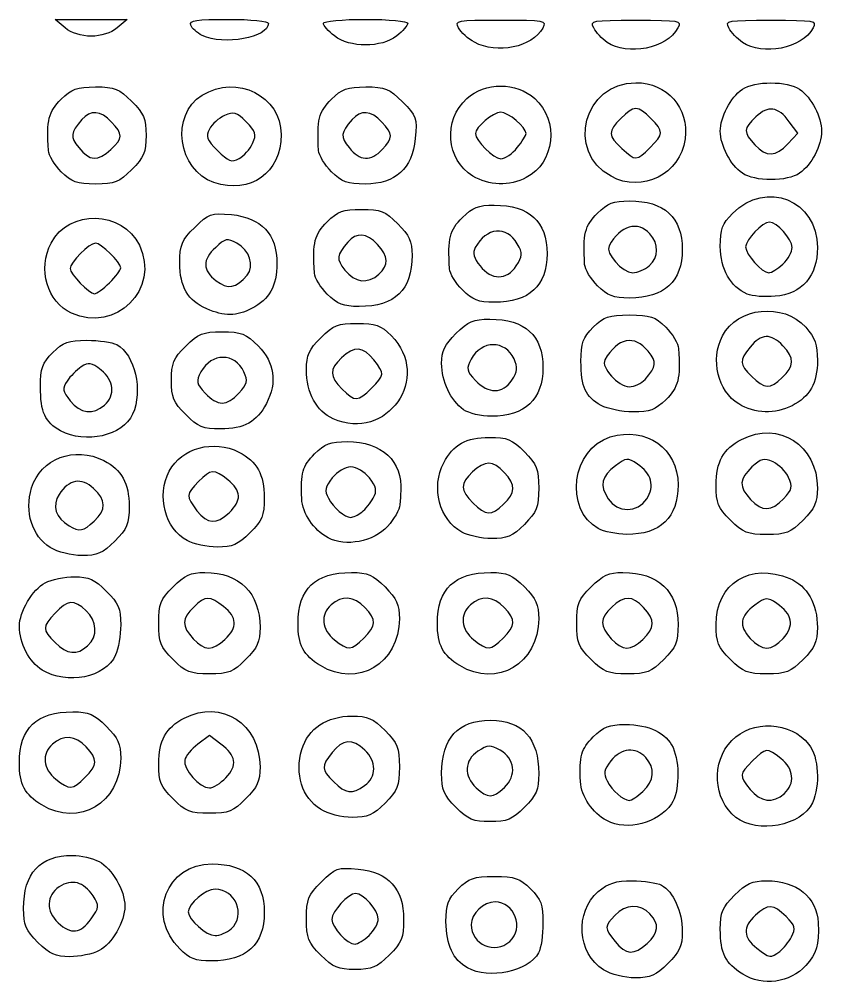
# Model space of a CAD drawing. Extents: x -1 to 2559, y 1 to 1442.
# Drawn here: x 998.8 to 1252.1, y 1134.6 to 1440 of the extents above; entities that cross this region are included whole.
import ezdxf

# ---------------------------------------------------------------- set-up
doc = ezdxf.new("R2010")
doc.units = 0
doc.layers.get('0').update_dxf_attribs({"linetype": 'CONTINUOUS'})
doc.layers.add('IMAGE', color=7, linetype='CONTINUOUS')

# ---------------------------------------------------------------- blocks, each defined once
blk = doc.blocks.new('wave')
at = {"layer": 'IMAGE', "color": 7}
for points in [[(110.38, -172.66), (107.23, -170.04), (118.56, -170.04), (129.9, -170.04), (126.75, -172.66)], [(338.58, -209.27), (341.73, -205.92), (339, -202.27)], [(165.22, -287.96), (165.22, -287.96)], [(337.12, -365.4), (337.12, -365.4)], [(117.46, -367.74), (117.46, -367.74)], [(159.56, -398.83), (155.9, -396.1), (152.23, -398.83)], [(204.93, -411.87), (204.93, -411.87)], [(162.79, -457.08), (162.79, -457.08)], [(146.53, -463.45), (146.53, -463.45)], [(294.14, -461.72), (294.14, -461.72)]]:
    blk.add_lwpolyline(points, dxfattribs=at)
for points in [[(110.38, -172.66), (110.38, -172.66)], [(153.64, -175.02), (153.64, -175.02)], [(195.41, -175.19), (195.41, -175.19)], [(239.6, -177.2), (239.6, -177.2)], [(281.54, -177.21), (281.54, -177.21)], [(324.2, -177.21), (324.2, -177.21)], [(169.54, -209.14), (169.54, -209.14)], [(253.13, -210.44), (253.13, -210.44)], [(295.05, -210.43), (295.05, -210.43)], [(338.58, -209.27), (338.58, -209.27)], [(124.81, -211.05), (124.81, -211.05)], [(210.51, -211.03), (210.51, -211.03)], [(109.13, -218.05), (109.13, -218.05)], [(194.46, -218.05), (194.46, -218.05)], [(239.12, -219.44), (239.12, -219.44)], [(282.72, -219.51), (282.72, -219.51)], [(324.19, -218.53), (324.19, -218.53)], [(157.35, -221.46), (157.35, -221.46)], [(336.98, -247.23), (336.98, -247.23)], [(209.46, -250.41), (209.46, -250.41)], [(252.79, -247.8), (252.79, -247.8)], [(294.79, -247.74), (294.79, -247.74)], [(124.38, -253.1), (124.38, -253.1)], [(167.82, -250.71), (167.82, -250.71)], [(235.79, -255.39), (235.79, -255.39)], [(278.46, -254.05), (278.46, -254.05)], [(193.13, -256.72), (193.13, -256.72)], [(325.75, -256.71), (325.75, -256.71)], [(155.07, -261.37), (155.07, -261.37)], [(112.32, -262.73), (112.32, -262.73)], [(251.39, -283.89), (251.39, -283.89)], [(293.49, -283.62), (293.49, -283.62)], [(336.81, -283.05), (336.81, -283.05)], [(207.05, -286.43), (207.05, -286.43)], [(122.79, -291.74), (122.79, -291.74)], [(236.19, -293.2), (236.19, -293.2)], [(279.6, -291.87), (279.6, -291.87)], [(323.07, -291.4), (323.07, -291.4)], [(148.43, -294.75), (148.43, -294.75)], [(194.98, -296.07), (194.98, -296.07)], [(108.93, -299.87), (108.93, -299.87)], [(248.81, -323.05), (248.81, -323.05)], [(293.98, -321.35), (293.98, -321.35)], [(337.22, -321.3), (337.22, -321.3)], [(162.14, -325.72), (162.14, -325.72)], [(204.01, -325.57), (204.01, -325.57)], [(119.48, -328.38), (119.48, -328.38)], [(320.43, -328.08), (320.43, -328.08)], [(235.58, -331.86), (235.58, -331.86)], [(278.71, -330.76), (278.71, -330.76)], [(148.91, -334.53), (148.91, -334.53)], [(193.36, -333.67), (193.36, -333.67)], [(105.64, -336.67), (105.64, -336.67)], [(160.81, -365.72), (160.81, -365.72)], [(204.62, -365.34), (204.62, -365.34)], [(248.62, -365.34), (248.62, -365.34)], [(292.81, -365.72), (292.81, -365.72)], [(144.43, -372.08), (144.43, -372.08)], [(276.43, -372.08), (276.43, -372.08)], [(320.43, -372.08), (320.43, -372.08)], [(103.07, -375.4), (103.07, -375.4)], [(190.98, -374.02), (190.98, -374.02)], [(234.98, -374.02), (234.98, -374.02)], [(116.62, -409.34), (116.62, -409.34)], [(161.12, -409.4), (161.12, -409.4)], [(249.06, -412.49), (249.06, -412.49)], [(292.81, -413.72), (292.81, -413.72)], [(337.46, -414.41), (337.46, -414.41)], [(102.98, -418.02), (102.98, -418.02)], [(144.43, -416.08), (144.43, -416.08)], [(190.97, -419.34), (190.97, -419.34)], [(233.76, -418.75), (233.76, -418.75)], [(281.36, -422.93), (281.36, -422.93)], [(322.17, -421.93), (322.17, -421.93)], [(118.53, -453.99), (118.53, -453.99)], [(206.31, -459.23), (206.31, -459.23)], [(250.79, -461.08), (250.79, -461.08)], [(101.76, -461.42), (101.76, -461.42)], [(336.01, -464.24), (336.01, -464.24)], [(191.1, -465.42), (191.1, -465.42)], [(237.38, -469.42), (237.38, -469.42)], [(280.37, -470.05), (280.37, -470.05)], [(324.31, -471.43), (324.31, -471.43)]]:
    blk.add_lwpolyline(points, close=True, dxfattribs=at)
for points in [[(150.02, -171.78), (149.45, -170.31), (151.78, -169.95), (161.94, -169.95)], [(161.94, -169.95), (168.96, -169.95), (174.56, -170.51), (174.56, -171.21)], [(191.9, -171.19), (191.9, -170.51), (197.9, -169.95), (205.23, -169.95)], [(205.23, -169.95), (212.56, -169.95), (218.56, -170.51), (218.56, -171.19)], [(234.6, -172.68), (233.3, -170.25), (233.87, -170.14), (247.88, -170.16)], [(247.88, -170.16), (261.85, -170.19), (262.47, -170.31), (261.17, -172.72)], [(277.26, -172.68), (276.02, -170.35), (276.76, -170.22), (290.56, -170.22)], [(290.56, -170.22), (304.37, -170.22), (305.11, -170.35), (303.86, -172.68)], [(319.93, -172.68), (318.69, -170.35), (319.42, -170.22), (333.23, -170.22)], [(333.23, -170.22), (347.04, -170.22), (347.77, -170.35), (346.53, -172.68)], [(118.56, -175.28), (115.51, -175.28), (112.29, -174.25), (110.38, -172.66)], [(126.75, -172.66), (124.84, -174.25), (121.62, -175.28), (118.56, -175.28)], [(153.64, -175.02), (152.03, -174.25), (150.4, -172.79), (150.02, -171.78)], [(174.56, -171.21), (174.56, -175.72), (160.42, -178.3), (153.64, -175.02)], [(195.41, -175.19), (193.48, -173.67), (191.9, -171.87), (191.9, -171.19)], [(218.56, -171.19), (218.56, -171.87), (216.98, -173.67), (215.05, -175.19)], [(239.6, -177.2), (237.6, -176.12), (235.35, -174.09), (234.6, -172.68)], [(261.17, -172.72), (257.97, -178.7), (246.68, -181.05), (239.6, -177.2)], [(281.54, -177.21), (279.91, -176.08), (277.99, -174.04), (277.26, -172.68)], [(303.86, -172.68), (300.44, -179.08), (287.85, -181.63), (281.54, -177.21)], [(324.2, -177.21), (322.58, -176.08), (320.66, -174.04), (319.93, -172.68)], [(346.53, -172.68), (343.11, -179.08), (330.51, -181.63), (324.2, -177.21)], [(215.05, -175.19), (210.24, -178.97), (200.22, -178.97), (195.41, -175.19)], [(153.61, -193.9), (164.6, -187.21), (178.56, -194.15), (178.56, -206.31)], [(324.19, -192.03), (328.01, -189.35), (338.45, -189.35), (342.27, -192.03)], [(109.13, -195.18), (112.43, -191.88), (114.08, -191.28), (119.93, -191.28)], [(119.93, -191.28), (126, -191.28), (127.38, -191.83), (131.36, -195.82)], [(194.46, -195.18), (197.76, -191.88), (199.41, -191.28), (205.26, -191.28)], [(205.26, -191.28), (211.38, -191.28), (212.7, -191.82), (216.86, -195.98)], [(237.2, -194.95), (243, -189.72), (252.77, -189.72), (258.62, -194.95)], [(282.72, -219.51), (268.38, -211.64), (274.13, -189.95), (290.56, -189.95)], [(290.56, -189.95), (300.43, -189.95), (307.45, -197.95), (306.14, -207.71)], [(317.23, -205.28), (317.23, -200.77), (320.44, -194.65), (324.19, -192.03)], [(342.27, -192.03), (346.02, -194.65), (349.23, -200.77), (349.23, -205.28)], [(105.06, -211.39), (104.47, -201.61), (105.07, -199.24), (109.13, -195.18)], [(157.35, -221.46), (145.92, -217.65), (143.53, -200.05), (153.61, -193.9)], [(190.4, -211.39), (189.81, -201.61), (190.41, -199.24), (194.46, -195.18)], [(239.12, -219.44), (230.64, -214.26), (229.66, -201.75), (237.2, -194.95)], [(258.62, -194.95), (266.39, -201.89), (264.95, -215.27), (255.94, -219.93)], [(125, -202.37), (121.54, -198.69), (118.37, -198.43), (115.64, -201.62)], [(131.36, -195.82), (135.23, -199.69), (135.9, -201.27), (135.9, -206.62)], [(210.33, -202.37), (206.87, -198.69), (203.71, -198.43), (200.97, -201.62)], [(216.86, -195.98), (221.29, -200.41), (221.52, -201.08), (220.9, -207.57)], [(295.29, -201.22), (291.2, -197.13), (289.93, -197.13), (285.84, -201.22)], [(339, -202.27), (335.43, -197.47), (332.38, -197.03), (328.44, -200.73)], [(160.71, -200.31), (158.88, -201.14), (156.73, -203.06), (155.91, -204.59)], [(167.53, -202.31), (164.48, -199.26), (163.59, -198.99), (160.71, -200.31)], [(247.9, -199.28), (245.5, -199.28), (239.9, -204.01), (239.9, -206.02)], [(255.9, -206.02), (255.9, -204.01), (250.29, -199.28), (247.9, -199.28)], [(285.84, -201.22), (281.7, -205.36), (281.73, -206.64), (286.09, -210.68)], [(295.05, -210.43), (299.38, -206.11), (299.4, -205.33), (295.29, -201.22)], [(328.44, -200.73), (324.49, -204.44), (324.45, -205.61), (328.13, -209.53)], [(115.64, -201.62), (112.02, -205.83), (111.9, -206.93), (114.68, -210.46)], [(124.81, -211.05), (128.63, -207.46), (128.66, -206.26), (125, -202.37)], [(155.91, -204.59), (154.66, -206.94), (155.04, -207.97), (158.46, -211.39)], [(169.54, -209.14), (170.85, -206.26), (170.59, -205.37), (167.53, -202.31)], [(200.97, -201.62), (197.35, -205.83), (197.23, -206.93), (200.01, -210.46)], [(210.51, -211.03), (213.94, -207.35), (213.92, -206.19), (210.33, -202.37)], [(135.9, -206.62), (135.9, -211.96), (135.23, -213.55), (131.36, -217.42)], [(178.56, -206.31), (178.56, -218.41), (168.9, -225.31), (157.35, -221.46)], [(220.9, -207.57), (219.98, -217.17), (214.73, -221.95), (205.11, -221.95)], [(239.9, -206.02), (239.9, -208.24), (245.66, -213.95), (247.9, -213.95)], [(253.13, -210.44), (254.65, -208.5), (255.9, -206.52), (255.9, -206.02)], [(324.19, -218.53), (320.44, -215.91), (317.23, -209.79), (317.23, -205.28)], [(349.23, -205.28), (349.23, -209.79), (346.02, -215.91), (342.27, -218.53)], [(114.68, -210.46), (118.02, -214.71), (120.75, -214.87), (124.81, -211.05)], [(165.26, -213.93), (166.78, -213.12), (168.71, -210.96), (169.54, -209.14)], [(200.01, -210.46), (203.36, -214.71), (206.9, -214.91), (210.51, -211.03)], [(247.9, -213.95), (249.26, -213.95), (251.61, -212.37), (253.13, -210.44)], [(306.14, -207.71), (304.65, -218.83), (292.57, -224.91), (282.72, -219.51)], [(286.09, -210.68), (290.48, -214.75), (290.74, -214.74), (295.05, -210.43)], [(328.13, -209.53), (331.86, -213.5), (334.67, -213.43), (338.58, -209.27)], [(109.13, -218.05), (106.98, -215.91), (105.15, -212.91), (105.06, -211.39)], [(158.46, -211.39), (161.88, -214.8), (162.91, -215.19), (165.26, -213.93)], [(194.46, -218.05), (192.32, -215.91), (190.49, -212.91), (190.4, -211.39)], [(119.93, -221.95), (114.08, -221.95), (112.43, -221.36), (109.13, -218.05)], [(131.36, -217.42), (127.38, -221.4), (126, -221.95), (119.93, -221.95)], [(205.11, -221.95), (199.43, -221.95), (197.74, -221.33), (194.46, -218.05)], [(255.94, -219.93), (250.66, -222.66), (244.09, -222.47), (239.12, -219.44)], [(342.27, -218.53), (338.45, -221.22), (328.01, -221.22), (324.19, -218.53)], [(321.06, -231.25), (331.77, -220.53), (347.9, -227.01), (347.9, -242.03)], [(235.79, -232.51), (238.98, -229.33), (240.82, -228.62), (245.86, -228.62)], [(245.86, -228.62), (256.88, -228.62), (262.56, -233.83), (262.56, -243.95)], [(278.46, -231.18), (281.65, -228), (283.49, -227.28), (288.53, -227.28)], [(288.53, -227.28), (299.55, -227.28), (305.23, -232.5), (305.23, -242.62)], [(105.92, -240.57), (111.49, -229.81), (128.57, -230.25), (133.81, -241.29)], [(151.26, -235.65), (155.69, -231.22), (156.36, -230.99), (162.85, -231.61)], [(162.85, -231.61), (172.29, -232.52), (177.23, -237.81), (177.23, -247.01)], [(193.13, -233.85), (196.43, -230.54), (198.08, -229.95), (203.93, -229.95)], [(203.93, -229.95), (210, -229.95), (211.38, -230.49), (215.36, -234.48)], [(274.4, -247.39), (273.81, -237.61), (274.41, -235.24), (278.46, -231.18)], [(317.23, -241.67), (317.23, -236.19), (317.88, -234.43), (321.06, -231.25)], [(189.06, -250.05), (188.47, -240.27), (189.07, -237.91), (193.13, -233.85)], [(215.36, -234.48), (219.03, -238.15), (219.9, -240.05), (219.9, -244.42)], [(231.73, -248.72), (231.14, -238.94), (231.74, -236.57), (235.79, -232.51)], [(253.11, -240.8), (249.86, -234.99), (243.29, -235.61), (239.85, -242.03)], [(295.02, -237.72), (291.15, -233.45), (285.75, -235.01), (282.12, -241.46)], [(332.73, -233.95), (330.61, -233.95), (325.23, -239.55), (325.23, -241.76)], [(339.9, -241.95), (339.9, -239.31), (335.09, -233.95), (332.73, -233.95)], [(146.56, -246.85), (146.56, -241.19), (147.17, -239.74), (151.26, -235.65)], [(209, -241.04), (205.54, -237.35), (202.37, -237.1), (199.64, -240.28)], [(294.79, -247.74), (297.82, -245), (297.92, -240.92), (295.02, -237.72)], [(112.32, -262.73), (104.72, -259.3), (101.68, -248.78), (105.92, -240.57)], [(119.9, -240.62), (118.01, -240.62), (111.9, -246.73), (111.9, -248.62)], [(127.9, -248.37), (127.9, -246.67), (121.65, -240.62), (119.9, -240.62)], [(164.59, -240.63), (161.55, -239), (160.9, -239.13), (157.89, -241.95)], [(167.82, -250.71), (170.21, -247.82), (168.6, -242.77), (164.59, -240.63)], [(199.64, -240.28), (196.02, -244.5), (195.9, -245.6), (198.68, -249.13)], [(209.46, -250.41), (212.67, -247.5), (212.54, -244.8), (209, -241.04)], [(252.79, -247.8), (254.83, -244.67), (254.87, -243.94), (253.11, -240.8)], [(133.81, -241.29), (140.39, -255.16), (126.41, -269.1), (112.32, -262.73)], [(157.89, -241.95), (153.63, -245.95), (153.68, -249.06), (158.04, -252.49)], [(239.85, -242.03), (238.97, -243.69), (239.38, -245.3), (241.36, -247.81)], [(262.56, -243.95), (262.56, -254.06), (256.88, -259.28), (245.86, -259.28)], [(282.12, -241.46), (280.85, -243.7), (286.33, -249.95), (289.56, -249.95)], [(305.23, -242.62), (305.23, -252.73), (299.55, -257.95), (288.53, -257.95)], [(325.75, -256.71), (320.45, -254.44), (317.23, -248.76), (317.23, -241.67)], [(325.23, -241.76), (325.23, -244.17), (330.39, -249.95), (332.54, -249.95)], [(347.9, -242.03), (347.9, -251.06), (343.03, -256.65), (334.52, -257.4)], [(336.98, -247.23), (338.58, -245.74), (339.9, -243.36), (339.9, -241.95)], [(155.07, -261.37), (149.1, -258.77), (146.56, -254.43), (146.56, -246.85)], [(177.23, -247.01), (177.23, -254.19), (174.89, -258.35), (169.22, -261.29)], [(219.9, -244.42), (219.9, -255.43), (214.54, -260.62), (203.19, -260.62)], [(278.46, -254.05), (276.32, -251.91), (274.49, -248.91), (274.4, -247.39)], [(332.54, -249.95), (333.38, -249.95), (335.37, -248.73), (336.98, -247.23)], [(111.9, -248.62), (111.9, -250.37), (117.95, -256.62), (119.65, -256.62)], [(124.38, -253.1), (126.31, -251.17), (127.9, -249.04), (127.9, -248.37)], [(193.13, -256.72), (190.98, -254.57), (189.15, -251.57), (189.06, -250.05)], [(198.68, -249.13), (201.82, -253.12), (205.92, -253.61), (209.46, -250.41)], [(235.79, -255.39), (233.65, -253.24), (231.82, -250.24), (231.73, -248.72)], [(241.36, -247.81), (244.93, -252.35), (249.8, -252.35), (252.79, -247.8)], [(289.56, -249.95), (291.09, -249.95), (293.45, -248.96), (294.79, -247.74)], [(119.65, -256.62), (120.32, -256.62), (122.45, -255.03), (124.38, -253.1)], [(158.04, -252.49), (161.69, -255.36), (164.36, -254.88), (167.82, -250.71)], [(245.86, -259.28), (240.82, -259.28), (238.98, -258.57), (235.79, -255.39)], [(288.53, -257.95), (283.49, -257.95), (281.65, -257.24), (278.46, -254.05)], [(203.19, -260.62), (198.15, -260.62), (196.31, -259.9), (193.13, -256.72)], [(317.92, -269.91), (322.63, -260.79), (337.13, -259.28), (344.19, -267.17)], [(334.52, -257.4), (331.24, -257.69), (327.3, -257.38), (325.75, -256.71)], [(169.22, -261.29), (164.51, -263.73), (160.54, -263.75), (155.07, -261.37)], [(233.76, -269.15), (237.62, -265.29), (239.22, -264.62), (244.5, -264.62)], [(244.5, -264.62), (255.55, -264.62), (261.23, -269.82), (261.23, -279.95)], [(277.13, -267.18), (280.52, -263.79), (282.01, -263.28), (288.56, -263.28)], [(288.56, -263.28), (295.12, -263.28), (296.61, -263.79), (300, -267.18)], [(148.43, -273.15), (152.42, -269.16), (153.79, -268.62), (159.9, -268.62)], [(159.9, -268.62), (166, -268.62), (167.37, -269.16), (171.36, -273.15)], [(191.1, -270.48), (195.08, -266.49), (196.46, -265.95), (202.53, -265.95)], [(202.53, -265.95), (208.36, -265.95), (210.03, -266.55), (213.26, -269.78)], [(273.23, -277.93), (273.23, -272.13), (273.83, -270.48), (277.13, -267.18)], [(300, -267.18), (302.14, -269.32), (303.97, -272.32), (304.06, -273.85)], [(344.19, -267.17), (347.14, -270.48), (347.9, -272.61), (347.9, -277.67)], [(106.46, -275.18), (109.76, -271.88), (111.41, -271.28), (117.21, -271.28)], [(117.21, -271.28), (120.99, -271.28), (125.23, -271.9), (126.64, -272.66)], [(186.56, -280.55), (186.56, -276.03), (187.4, -274.18), (191.1, -270.48)], [(213.26, -269.78), (226.36, -282.88), (211.88, -303.69), (194.98, -296.07)], [(229.23, -278.55), (229.23, -274.79), (230.26, -272.65), (233.76, -269.15)], [(252.1, -277.19), (249.35, -271.16), (241.82, -271.19), (238.58, -277.25)], [(294.45, -274.77), (290.22, -269.4), (284.72, -270.48), (280.78, -277.46)], [(323.07, -291.4), (316.41, -287.34), (314.03, -277.42), (317.92, -269.91)], [(337, -273.04), (333.21, -269), (330.07, -269.13), (326.66, -273.46)], [(126.64, -272.66), (132.43, -275.75), (135.03, -287.2), (131.64, -294.65)], [(143.9, -283.95), (143.9, -278.6), (144.56, -277.02), (148.43, -273.15)], [(171.36, -273.15), (176.5, -278.28), (177.38, -284.55), (173.9, -291.27)], [(207.8, -277.46), (204.44, -273.19), (201.72, -273.03), (197.65, -276.85)], [(293.49, -283.62), (297.11, -279.4), (297.23, -278.3), (294.45, -274.77)], [(304.06, -273.85), (304.65, -283.62), (304.05, -285.99), (300, -290.05)], [(326.66, -273.46), (323.15, -277.93), (323.19, -278.7), (327.17, -282.68)], [(336.81, -283.05), (340.66, -279.44), (340.7, -276.98), (337, -273.04)], [(102.56, -285.93), (102.56, -280.13), (103.16, -278.48), (106.46, -275.18)], [(166.79, -281.26), (164.02, -275.16), (156.51, -275.16), (153.25, -281.25)], [(197.65, -276.85), (193.72, -280.54), (193.76, -282.6), (197.84, -286.68)], [(207.05, -286.43), (211.28, -282.2), (211.3, -281.92), (207.8, -277.46)], [(238.58, -277.25), (236.95, -280.3), (237.08, -280.95), (239.9, -283.95)], [(251.39, -283.89), (253.18, -281.17), (253.31, -279.86), (252.1, -277.19)], [(279.6, -291.87), (274.67, -289.2), (273.23, -286.04), (273.23, -277.93)], [(280.78, -277.46), (279.47, -279.78), (285.04, -285.95), (288.45, -285.95)], [(347.9, -277.67), (347.9, -284.85), (345.56, -289.02), (339.88, -291.96)], [(115.45, -279.69), (113.97, -280.67), (111.95, -282.69), (110.97, -284.17)], [(121.69, -280.69), (118.61, -278.27), (117.79, -278.14), (115.45, -279.69)], [(122.79, -291.74), (126.28, -288.59), (125.81, -283.94), (121.69, -280.69)], [(194.98, -296.07), (189.74, -293.7), (186.56, -287.84), (186.56, -280.55)], [(236.19, -293.2), (232.07, -290.32), (229.23, -284.33), (229.23, -278.55)], [(261.23, -279.95), (261.23, -289.93), (255.54, -295.28), (244.93, -295.28)], [(148.43, -294.75), (144.56, -290.88), (143.9, -289.3), (143.9, -283.95)], [(153.25, -281.25), (151.62, -284.3), (151.75, -284.95), (154.57, -287.95)], [(165.22, -287.96), (167.91, -285.09), (168.13, -284.18), (166.79, -281.26)], [(239.9, -283.95), (243.95, -288.26), (248.54, -288.24), (251.39, -283.89)], [(288.45, -285.95), (290.12, -285.95), (292.38, -284.9), (293.49, -283.62)], [(327.17, -282.68), (331.19, -286.7), (332.86, -286.76), (336.81, -283.05)], [(108.93, -299.87), (104.01, -297.2), (102.56, -294.04), (102.56, -285.93)], [(110.97, -284.17), (109.42, -286.51), (109.55, -287.33), (111.97, -290.41)], [(197.84, -286.68), (201.94, -290.78), (202.72, -290.76), (207.05, -286.43)], [(154.57, -287.95), (158.52, -292.16), (161.27, -292.16), (165.22, -287.96)], [(300, -290.05), (296.74, -293.31), (295.04, -293.94), (289.67, -293.9)], [(111.97, -290.41), (115.15, -294.45), (119.24, -294.95), (122.79, -291.74)], [(173.9, -291.27), (170.95, -296.99), (166.81, -299.28), (159.47, -299.28)], [(244.93, -295.28), (241.75, -295.28), (237.82, -294.35), (236.19, -293.2)], [(289.67, -293.9), (286.13, -293.87), (281.59, -292.96), (279.6, -291.87)], [(339.88, -291.96), (334.64, -294.67), (328.07, -294.45), (323.07, -291.4)], [(131.64, -294.65), (128.55, -301.44), (116.79, -304.14), (108.93, -299.87)], [(159.47, -299.28), (153.85, -299.28), (152.35, -298.67), (148.43, -294.75)], [(282.5, -301.81), (293.87, -298.4), (303.88, -305.46), (303.89, -316.89)], [(323.91, -302.61), (335.68, -296.52), (347.9, -304.37), (347.9, -318.02)], [(229.89, -309.96), (232.85, -304.25), (236.98, -301.95), (244.33, -301.95)], [(244.33, -301.95), (249.94, -301.95), (251.45, -302.57), (255.36, -306.48)], [(278.71, -330.76), (267.82, -324.72), (270.34, -305.45), (282.5, -301.81)], [(99.76, -317.89), (102.52, -308.66), (113.41, -304.55), (122.55, -309.27)], [(143.25, -312.57), (147.02, -305.29), (157.28, -302.51), (165.22, -306.61)], [(189.13, -307.18), (192.36, -303.95), (194.12, -303.28), (199.46, -303.29)], [(199.46, -303.29), (210.34, -303.3), (217.02, -309.49), (216.35, -318.95)], [(315.9, -317.05), (315.9, -309.7), (318.19, -305.57), (323.91, -302.61)], [(165.22, -306.61), (170.93, -309.57), (173.23, -313.7), (173.23, -321.05)], [(185.06, -321.28), (184.65, -313.28), (185.3, -311.01), (189.13, -307.18)], [(255.36, -306.48), (259.36, -310.48), (259.9, -311.84), (259.9, -317.95)], [(291.05, -310.38), (287.95, -308.34), (287.52, -308.38), (284.15, -310.89)], [(333.9, -309.71), (331, -308.39), (330.08, -308.61), (327.22, -311.29)], [(122.55, -309.27), (128.27, -312.23), (130.56, -316.37), (130.56, -323.71)], [(200.56, -311.28), (198.77, -311.28), (196.25, -312.77), (194.69, -314.76)], [(206.44, -314.76), (204.87, -312.77), (202.36, -311.28), (200.56, -311.28)], [(235.58, -331.86), (228.53, -328.04), (225.86, -317.76), (229.89, -309.96)], [(249, -313.04), (245.38, -309.19), (242.93, -309.14), (238.98, -312.85)], [(284.15, -310.89), (279.7, -314.21), (279.05, -317.12), (281.82, -321.35)], [(293.98, -321.35), (296.61, -317.33), (295.53, -313.31), (291.05, -310.38)], [(327.22, -311.29), (323.14, -315.13), (323.04, -317.53), (326.8, -321.53)], [(338.8, -314.61), (337.96, -312.76), (335.75, -310.55), (333.9, -309.71)], [(119.34, -318.06), (115.55, -314.49), (111.56, -315.18), (108.43, -319.96)], [(148.91, -334.53), (141.84, -330.69), (139.19, -320.42), (143.25, -312.57)], [(161.72, -315.38), (157.25, -311.87), (156.48, -311.91), (152.5, -315.89)], [(238.98, -312.85), (235.06, -316.54), (235.09, -318.6), (239.17, -322.68)], [(248.81, -323.05), (252.66, -319.44), (252.7, -316.98), (249, -313.04)], [(152.5, -315.89), (148.52, -319.87), (148.48, -320.64), (151.99, -325.1)], [(162.14, -325.72), (166.18, -321.93), (166.05, -318.78), (161.72, -315.38)], [(194.69, -314.76), (192.44, -317.61), (192.23, -318.74), (193.48, -321.09)], [(207.65, -321.09), (208.9, -318.74), (208.68, -317.61), (206.44, -314.76)], [(303.89, -316.89), (303.9, -327.28), (298.32, -332.66), (287.63, -332.57)], [(320.43, -328.08), (316.51, -324.17), (315.9, -322.66), (315.9, -317.05)], [(337.22, -321.3), (339.91, -318.43), (340.12, -317.51), (338.8, -314.61)], [(105.64, -336.67), (99.89, -333.17), (97.48, -325.47), (99.76, -317.89)], [(108.43, -319.96), (106.14, -323.47), (107.39, -327.41), (111.58, -329.85)], [(119.48, -328.38), (123.42, -324.68), (123.38, -321.85), (119.34, -318.06)], [(216.35, -318.95), (216.28, -319.87), (216.15, -321.81), (216.06, -323.26)], [(259.9, -317.95), (259.9, -324.06), (259.36, -325.42), (255.36, -329.42)], [(347.9, -318.02), (347.9, -322.53), (347.06, -324.38), (343.36, -328.08)], [(130.56, -323.71), (130.56, -329.33), (129.95, -330.83), (126.03, -334.75)], [(173.23, -321.05), (173.23, -326.66), (172.61, -328.17), (168.7, -332.08)], [(193.36, -333.67), (188.83, -331.24), (185.3, -325.97), (185.06, -321.28)], [(193.48, -321.09), (195.18, -324.3), (198.55, -327.2), (200.56, -327.2)], [(204.01, -325.57), (205.18, -324.68), (206.81, -322.66), (207.65, -321.09)], [(216.06, -323.26), (215.97, -324.72), (214.23, -327.78), (212.19, -330.06)], [(239.17, -322.68), (243.19, -326.7), (244.86, -326.76), (248.81, -323.05)], [(281.82, -321.35), (284.74, -325.81), (291.05, -325.81), (293.98, -321.35)], [(326.8, -321.53), (330.52, -325.49), (333.33, -325.43), (337.22, -321.3)], [(151.99, -325.1), (155.35, -329.37), (158.07, -329.54), (162.14, -325.72)], [(200.56, -327.2), (201.3, -327.2), (202.85, -326.47), (204.01, -325.57)], [(111.58, -329.85), (114.95, -331.81), (116.04, -331.61), (119.48, -328.38)], [(255.36, -329.42), (251.57, -333.21), (249.89, -333.94), (245.03, -333.9)], [(331.9, -332.62), (325.79, -332.62), (324.42, -332.08), (320.43, -328.08)], [(343.36, -328.08), (339.37, -332.08), (338, -332.62), (331.9, -332.62)], [(168.7, -332.08), (164.9, -335.88), (163.22, -336.61), (158.36, -336.56)], [(212.19, -330.06), (207.89, -334.87), (198.82, -336.61), (193.36, -333.67)], [(245.03, -333.9), (241.84, -333.87), (237.59, -332.95), (235.58, -331.86)], [(287.63, -332.57), (284.48, -332.54), (280.46, -331.73), (278.71, -330.76)], [(126.03, -334.75), (122.26, -338.52), (120.52, -339.28), (115.7, -339.28)], [(158.36, -336.56), (155.17, -336.53), (150.92, -335.62), (148.91, -334.53)], [(115.7, -339.28), (112.3, -339.27), (108.13, -338.19), (105.64, -336.67)], [(315.9, -361.05), (315.9, -348.02), (326.69, -341.29), (339.18, -346.51)], [(144.43, -349.15), (148.13, -345.45), (149.98, -344.62), (154.5, -344.62)], [(154.5, -344.62), (165.42, -344.62), (171.9, -351.09), (171.9, -362.02)], [(183.9, -360.64), (183.9, -349.75), (189.3, -344.62), (200.76, -344.62)], [(200.76, -344.62), (205.89, -344.62), (207.54, -345.32), (211.36, -349.15)], [(227.9, -360.64), (227.9, -349.75), (233.3, -344.62), (244.76, -344.62)], [(244.76, -344.62), (249.89, -344.62), (251.54, -345.32), (255.36, -349.15)], [(276.43, -349.15), (280.13, -345.45), (281.98, -344.62), (286.5, -344.62)], [(286.5, -344.62), (297.59, -344.62), (303.9, -350.57), (303.9, -361.05)], [(95.9, -361.62), (95.9, -357.06), (100.13, -349.9), (104.01, -347.89)], [(104.01, -347.89), (106.07, -346.82), (110.25, -345.95), (113.3, -345.95)], [(113.3, -345.95), (117.81, -345.95), (119.66, -346.78), (123.36, -350.48)], [(339.18, -346.51), (344.67, -348.8), (347.9, -354.54), (347.9, -362.02)], [(123.36, -350.48), (127.19, -354.31), (127.9, -355.96), (127.9, -361.09)], [(139.9, -360.62), (139.9, -354.51), (140.44, -353.14), (144.43, -349.15)], [(211.36, -349.15), (215.06, -352.85), (215.9, -354.7), (215.9, -359.22)], [(255.36, -349.15), (259.06, -352.85), (259.9, -354.7), (259.9, -359.22)], [(271.9, -360.62), (271.9, -354.51), (272.44, -353.14), (276.43, -349.15)], [(116.98, -356.67), (113.12, -353.07), (111.09, -353.24), (107.17, -357.48)], [(160.38, -355.38), (155.97, -351.91), (154.81, -351.92), (150.98, -355.51)], [(205, -355.7), (201.58, -352.07), (197.73, -351.75), (194.33, -354.82)], [(249, -355.7), (245.58, -352.07), (241.73, -351.75), (238.33, -354.82)], [(293, -355.7), (289.38, -351.85), (286.93, -351.81), (282.98, -355.51)], [(335.05, -354.38), (331.95, -352.34), (331.52, -352.38), (328.15, -354.89)], [(117.46, -367.74), (120.74, -364.77), (120.53, -359.98), (116.98, -356.67)], [(150.98, -355.51), (147.14, -359.13), (147.09, -361.59), (150.8, -365.53)], [(160.81, -365.72), (164.84, -361.93), (164.71, -358.78), (160.38, -355.38)], [(194.33, -354.82), (190.86, -357.97), (191.31, -362.63), (195.41, -365.85)], [(204.62, -365.34), (208.65, -361.32), (208.71, -359.65), (205, -355.7)], [(238.33, -354.82), (234.86, -357.97), (235.31, -362.63), (239.41, -365.85)], [(248.62, -365.34), (252.65, -361.32), (252.71, -359.65), (249, -355.7)], [(282.98, -355.51), (279.14, -359.13), (279.09, -361.59), (282.8, -365.53)], [(292.81, -365.72), (296.66, -362.1), (296.7, -359.65), (293, -355.7)], [(328.15, -354.89), (323.42, -358.42), (322.99, -361.48), (326.67, -365.4)], [(337.12, -365.4), (340.73, -361.56), (339.99, -357.61), (335.05, -354.38)], [(107.17, -357.48), (103.1, -361.86), (103.1, -362.61), (107.17, -366.68)], [(215.9, -359.22), (215.9, -373.35), (202.72, -381.17), (190.98, -374.02)], [(259.9, -359.22), (259.9, -373.35), (246.72, -381.17), (234.98, -374.02)], [(103.07, -375.4), (99.03, -372.94), (95.9, -366.92), (95.9, -361.62)], [(127.9, -361.09), (127.9, -364.43), (127.18, -368.73), (126.3, -370.65)], [(144.43, -372.08), (140.44, -368.09), (139.9, -366.72), (139.9, -360.62)], [(171.9, -362.02), (171.9, -366.53), (171.06, -368.38), (167.36, -372.08)], [(190.98, -374.02), (185.59, -370.73), (183.9, -367.52), (183.9, -360.64)], [(234.98, -374.02), (229.59, -370.73), (227.9, -367.52), (227.9, -360.64)], [(276.43, -372.08), (272.44, -368.09), (271.9, -366.72), (271.9, -360.62)], [(303.9, -361.05), (303.9, -366.66), (303.28, -368.17), (299.36, -372.08)], [(320.43, -372.08), (316.51, -368.17), (315.9, -366.66), (315.9, -361.05)], [(347.9, -362.02), (347.9, -366.53), (347.06, -368.38), (343.36, -372.08)], [(150.8, -365.53), (154.41, -369.38), (156.87, -369.42), (160.81, -365.72)], [(195.41, -365.85), (199.87, -369.36), (200.64, -369.32), (204.62, -365.34)], [(239.41, -365.85), (243.87, -369.36), (244.64, -369.32), (248.62, -365.34)], [(282.8, -365.53), (286.41, -369.38), (288.87, -369.42), (292.81, -365.72)], [(326.67, -365.4), (330.49, -369.47), (333.3, -369.47), (337.12, -365.4)], [(107.17, -366.68), (110.99, -370.5), (114.06, -370.82), (117.46, -367.74)], [(126.3, -370.65), (123.06, -377.78), (111, -380.24), (103.07, -375.4)], [(155.9, -376.62), (149.79, -376.62), (148.42, -376.08), (144.43, -372.08)], [(167.36, -372.08), (163.37, -376.08), (162, -376.62), (155.9, -376.62)], [(287.9, -376.62), (281.79, -376.62), (280.42, -376.08), (276.43, -372.08)], [(299.36, -372.08), (295.37, -376.08), (294, -376.62), (287.9, -376.62)], [(331.9, -376.62), (325.79, -376.62), (324.42, -376.08), (320.43, -372.08)], [(343.36, -372.08), (339.37, -376.08), (338, -376.62), (331.9, -376.62)], [(147.91, -390.61), (159.68, -384.52), (171.9, -392.37), (171.9, -406.02)], [(95.9, -404.64), (95.9, -393.75), (101.3, -388.62), (112.76, -388.62)], [(112.76, -388.62), (117.89, -388.62), (119.54, -389.32), (123.36, -393.15)], [(139.9, -405.05), (139.9, -397.7), (142.19, -393.57), (147.91, -390.61)], [(185.09, -400.55), (187.11, -393.81), (192.9, -389.96), (201.03, -389.95)], [(201.03, -389.95), (205.85, -389.95), (207.59, -390.71), (211.36, -394.48)], [(123.36, -393.15), (127.06, -396.85), (127.9, -398.7), (127.9, -403.22)], [(229.23, -408.02), (229.23, -396.91), (234.43, -391.28), (244.69, -391.28)], [(244.69, -391.28), (254.74, -391.28), (259.9, -397), (259.9, -408.15)], [(277.13, -396.51), (280.31, -393.33), (282.15, -392.62), (287.19, -392.62)], [(287.19, -392.62), (294.72, -392.62), (300.18, -395.25), (302.3, -399.91)], [(320.82, -397.68), (327.23, -390.99), (339.47, -391.59), (345.21, -398.89)], [(117, -399.7), (113.58, -396.07), (109.73, -395.75), (106.33, -398.82)], [(204.98, -400.67), (201.05, -397.01), (197.98, -397.25), (194.66, -401.46)], [(211.36, -394.48), (215.36, -398.48), (215.9, -399.84), (215.9, -405.95)], [(273.06, -410.62), (272.65, -402.61), (273.3, -400.34), (277.13, -396.51)], [(106.33, -398.82), (102.86, -401.97), (103.31, -406.63), (107.41, -409.85)], [(116.62, -409.34), (120.65, -405.32), (120.71, -403.65), (117, -399.7)], [(152.23, -398.83), (150.21, -400.33), (148.36, -402.61), (148.11, -403.88)], [(161.12, -409.4), (164.82, -405.46), (164.37, -402.42), (159.56, -398.83)], [(247.72, -400.74), (244.57, -398.98), (243.84, -399.01), (240.72, -401.06)], [(293.69, -403.05), (290.56, -399.59), (285.88, -400.03), (282.69, -404.09)], [(302.3, -399.91), (304.54, -404.82), (304.29, -414.13), (301.82, -417.66)], [(322.17, -421.93), (314.94, -416.24), (314.28, -404.5), (320.82, -397.68)], [(336.38, -403.38), (331.93, -399.88), (331.64, -399.9), (327.41, -404.13)], [(345.21, -398.89), (348.28, -402.8), (348.82, -411.8), (346.3, -417.32)], [(190.97, -419.34), (185.23, -415.84), (182.82, -408.14), (185.09, -400.55)], [(194.66, -401.46), (191.15, -405.93), (191.19, -406.7), (195.17, -410.68)], [(204.93, -411.87), (208.72, -409.22), (208.74, -404.17), (204.98, -400.67)], [(240.72, -401.06), (236.39, -403.89), (236.15, -408.84), (240.15, -412.56)], [(249.06, -412.49), (253.02, -408.8), (252.4, -403.35), (247.72, -400.74)], [(292.81, -413.72), (296.44, -410.3), (296.76, -406.45), (293.69, -403.05)], [(102.98, -418.02), (97.59, -414.73), (95.9, -411.52), (95.9, -404.64)], [(127.9, -403.22), (127.9, -417.35), (114.72, -425.17), (102.98, -418.02)], [(144.43, -416.08), (140.51, -412.17), (139.9, -410.66), (139.9, -405.05)], [(148.11, -403.88), (147.56, -406.68), (152.84, -412.62), (155.9, -412.62)], [(171.9, -406.02), (171.9, -410.53), (171.06, -412.38), (167.36, -416.08)], [(215.9, -405.95), (215.9, -412.06), (215.36, -413.42), (211.36, -417.42)], [(282.69, -404.09), (280.44, -406.95), (280.23, -408.08), (281.48, -410.42)], [(327.41, -404.13), (323.18, -408.36), (323.16, -408.65), (326.66, -413.1)], [(337.46, -414.41), (340.93, -411.26), (340.48, -406.6), (336.38, -403.38)], [(233.76, -418.75), (229.91, -414.89), (229.23, -413.29), (229.23, -408.02)], [(259.9, -408.15), (259.9, -413.27), (259.19, -414.92), (255.36, -418.75)], [(107.41, -409.85), (111.87, -413.36), (112.64, -413.32), (116.62, -409.34)], [(155.9, -412.62), (157.11, -412.62), (159.46, -411.17), (161.12, -409.4)], [(195.17, -410.68), (198.98, -414.49), (200.87, -414.72), (204.93, -411.87)], [(281.36, -422.93), (276.87, -420.62), (273.31, -415.33), (273.06, -410.62)], [(281.48, -410.42), (283.14, -413.55), (286.51, -416.51), (288.48, -416.57)], [(240.15, -412.56), (243.82, -415.99), (245.32, -415.97), (249.06, -412.49)], [(288.48, -416.57), (289.16, -416.6), (291.11, -415.31), (292.81, -413.72)], [(326.66, -413.1), (329.82, -417.12), (333.92, -417.61), (337.46, -414.41)], [(155.9, -420.62), (149.79, -420.62), (148.42, -420.08), (144.43, -416.08)], [(167.36, -416.08), (163.37, -420.08), (162, -420.62), (155.9, -420.62)], [(211.36, -417.42), (207.59, -421.18), (205.85, -421.95), (201.03, -421.94)], [(301.82, -417.66), (297.45, -423.89), (287.97, -426.33), (281.36, -422.93)], [(346.3, -417.32), (343, -424.57), (328.95, -427.26), (322.17, -421.93)], [(201.03, -421.94), (197.64, -421.94), (193.46, -420.86), (190.97, -419.34)], [(244.56, -423.28), (239.21, -423.28), (237.63, -422.62), (233.76, -418.75)], [(255.36, -418.75), (251.49, -422.62), (249.91, -423.28), (244.56, -423.28)], [(97.23, -450.68), (97.23, -439.58), (102.43, -433.95), (112.69, -433.95)], [(112.69, -433.95), (115.26, -433.95), (119.05, -434.82), (121.12, -435.89)], [(121.12, -435.89), (125.11, -437.96), (129.23, -445.1), (129.23, -449.95)], [(146.53, -463.45), (136.06, -452.99), (142.28, -436.62), (156.73, -436.62)], [(156.73, -436.62), (167.54, -436.62), (173.23, -441.9), (173.23, -451.95)], [(191.26, -442.32), (195.69, -437.89), (196.36, -437.65), (202.85, -438.28)], [(202.85, -438.28), (212.47, -439.2), (217.23, -444.44), (217.23, -454.1)], [(119.17, -446.71), (116.25, -442.26), (112.49, -441.26), (108.5, -443.87)], [(186.56, -453.95), (186.56, -447.79), (187.09, -446.49), (191.26, -442.32)], [(234.46, -444.51), (237.85, -441.12), (239.34, -440.62), (245.9, -440.62)], [(245.9, -440.62), (252.45, -440.62), (253.94, -441.12), (257.33, -444.51)], [(278.71, -445.36), (281.88, -442.7), (284.23, -441.95), (289.42, -441.95)], [(289.42, -441.95), (293.08, -441.95), (297.23, -442.57), (298.64, -443.32)], [(321.76, -446.48), (325.46, -442.78), (327.31, -441.95), (331.83, -441.95)], [(331.83, -441.95), (341.45, -441.95), (347.75, -447.1), (348.12, -455.28)], [(108.5, -443.87), (104.39, -446.56), (104.24, -451.59), (108.15, -455.23)], [(157.74, -444.62), (154.7, -444.62), (149.23, -449.22), (149.23, -451.78)], [(162.79, -457.08), (167.51, -452.81), (164.19, -444.62), (157.74, -444.62)], [(230.61, -454.85), (230.57, -449.48), (231.21, -447.77), (234.46, -444.51)], [(257.33, -444.51), (260.63, -447.81), (261.23, -449.47), (261.23, -455.27)], [(280.37, -470.05), (272.07, -464.99), (271.18, -451.7), (278.71, -445.36)], [(298.64, -443.32), (302.38, -445.32), (305.23, -451.68), (305.23, -458.02)], [(118.53, -453.99), (121.19, -450.27), (121.22, -449.84), (119.17, -446.71)], [(202.06, -445.95), (199.78, -445.95), (194.56, -451.63), (194.56, -454.13)], [(209.23, -453.95), (209.23, -451.31), (204.43, -445.95), (202.06, -445.95)], [(246.13, -448.62), (242.56, -448.62), (238.56, -452.37), (238.56, -455.72)], [(250.79, -461.08), (255.35, -456.95), (252.24, -448.62), (246.13, -448.62)], [(317.23, -457.24), (317.23, -451.94), (317.9, -450.34), (321.76, -446.48)], [(101.76, -461.42), (97.91, -457.56), (97.23, -455.96), (97.23, -450.68)], [(129.23, -449.95), (129.23, -454.8), (125.11, -461.94), (121.12, -464.01)], [(149.23, -451.78), (149.23, -454.19), (154.98, -459.28), (157.69, -459.28)], [(173.23, -451.95), (173.23, -462.06), (167.55, -467.28), (156.53, -467.28)], [(295.02, -452.39), (292.05, -449.1), (287.26, -449.31), (283.95, -452.87)], [(338.01, -453.27), (333.93, -449.2), (332.28, -449.13), (328.32, -452.85)], [(108.15, -455.23), (112.19, -458.99), (115.23, -458.63), (118.53, -453.99)], [(191.1, -465.42), (187.1, -461.42), (186.56, -460.06), (186.56, -453.95)], [(194.56, -454.13), (194.56, -456.71), (199.47, -461.95), (201.9, -461.95)], [(206.31, -459.23), (207.92, -457.74), (209.23, -455.36), (209.23, -453.95)], [(217.23, -454.1), (217.23, -460.04), (216.66, -461.45), (212.7, -465.42)], [(237.38, -469.42), (232.82, -466.9), (230.66, -462.25), (230.61, -454.85)], [(283.95, -452.87), (280.58, -456.48), (280.59, -456.77), (283.99, -461.1)], [(294.14, -461.72), (297.79, -458.29), (298.04, -455.72), (295.02, -452.39)], [(328.32, -452.85), (324.28, -456.64), (324.41, -459.78), (328.74, -463.19)], [(339.73, -459.61), (341.12, -457), (340.89, -456.15), (338.01, -453.27)], [(157.69, -459.28), (159.16, -459.28), (161.45, -458.29), (162.79, -457.08)], [(238.56, -455.72), (238.56, -462.11), (246.03, -465.38), (250.79, -461.08)], [(261.23, -455.27), (261.23, -459.04), (260.61, -463.28), (259.86, -464.69)], [(305.23, -458.02), (305.23, -462.53), (304.4, -464.38), (300.7, -468.08)], [(324.31, -471.43), (318.79, -467.95), (317.23, -464.84), (317.23, -457.24)], [(348.12, -455.28), (348.45, -462.4), (347.77, -464.72), (344.19, -468.73)], [(201.9, -461.95), (202.72, -461.95), (204.71, -460.73), (206.31, -459.23)], [(283.99, -461.1), (287.35, -465.37), (290.07, -465.54), (294.14, -461.72)], [(336.01, -464.24), (337.18, -463.35), (338.85, -461.26), (339.73, -459.61)], [(111.83, -465.95), (107.31, -465.95), (105.46, -465.11), (101.76, -461.42)], [(121.12, -464.01), (119.05, -465.08), (114.87, -465.95), (111.83, -465.95)], [(156.53, -467.28), (151.51, -467.28), (149.64, -466.57), (146.53, -463.45)], [(328.74, -463.19), (332.79, -466.37), (333.16, -466.43), (336.01, -464.24)], [(201.9, -469.95), (196.55, -469.95), (194.97, -469.29), (191.1, -465.42)], [(212.7, -465.42), (208.83, -469.29), (207.25, -469.95), (201.9, -469.95)], [(259.86, -464.69), (256.7, -470.59), (244.22, -473.22), (237.38, -469.42)], [(290.36, -472.61), (287, -472.61), (282.8, -471.53), (280.37, -470.05)], [(300.7, -468.08), (296.93, -471.85), (295.18, -472.61), (290.36, -472.61)], [(344.19, -468.73), (339.29, -474.2), (330.61, -475.38), (324.31, -471.43)]]:
    blk.add_open_spline(points, degree=3, dxfattribs=at)

msp = doc.modelspace()

# ---------------------------------------------------------------- block references
at = {"linetype": 'Continuous'}
msp.add_blockref('wave', (902.91, 1609.95), dxfattribs=at)

doc.saveas('drawing.dxf')
